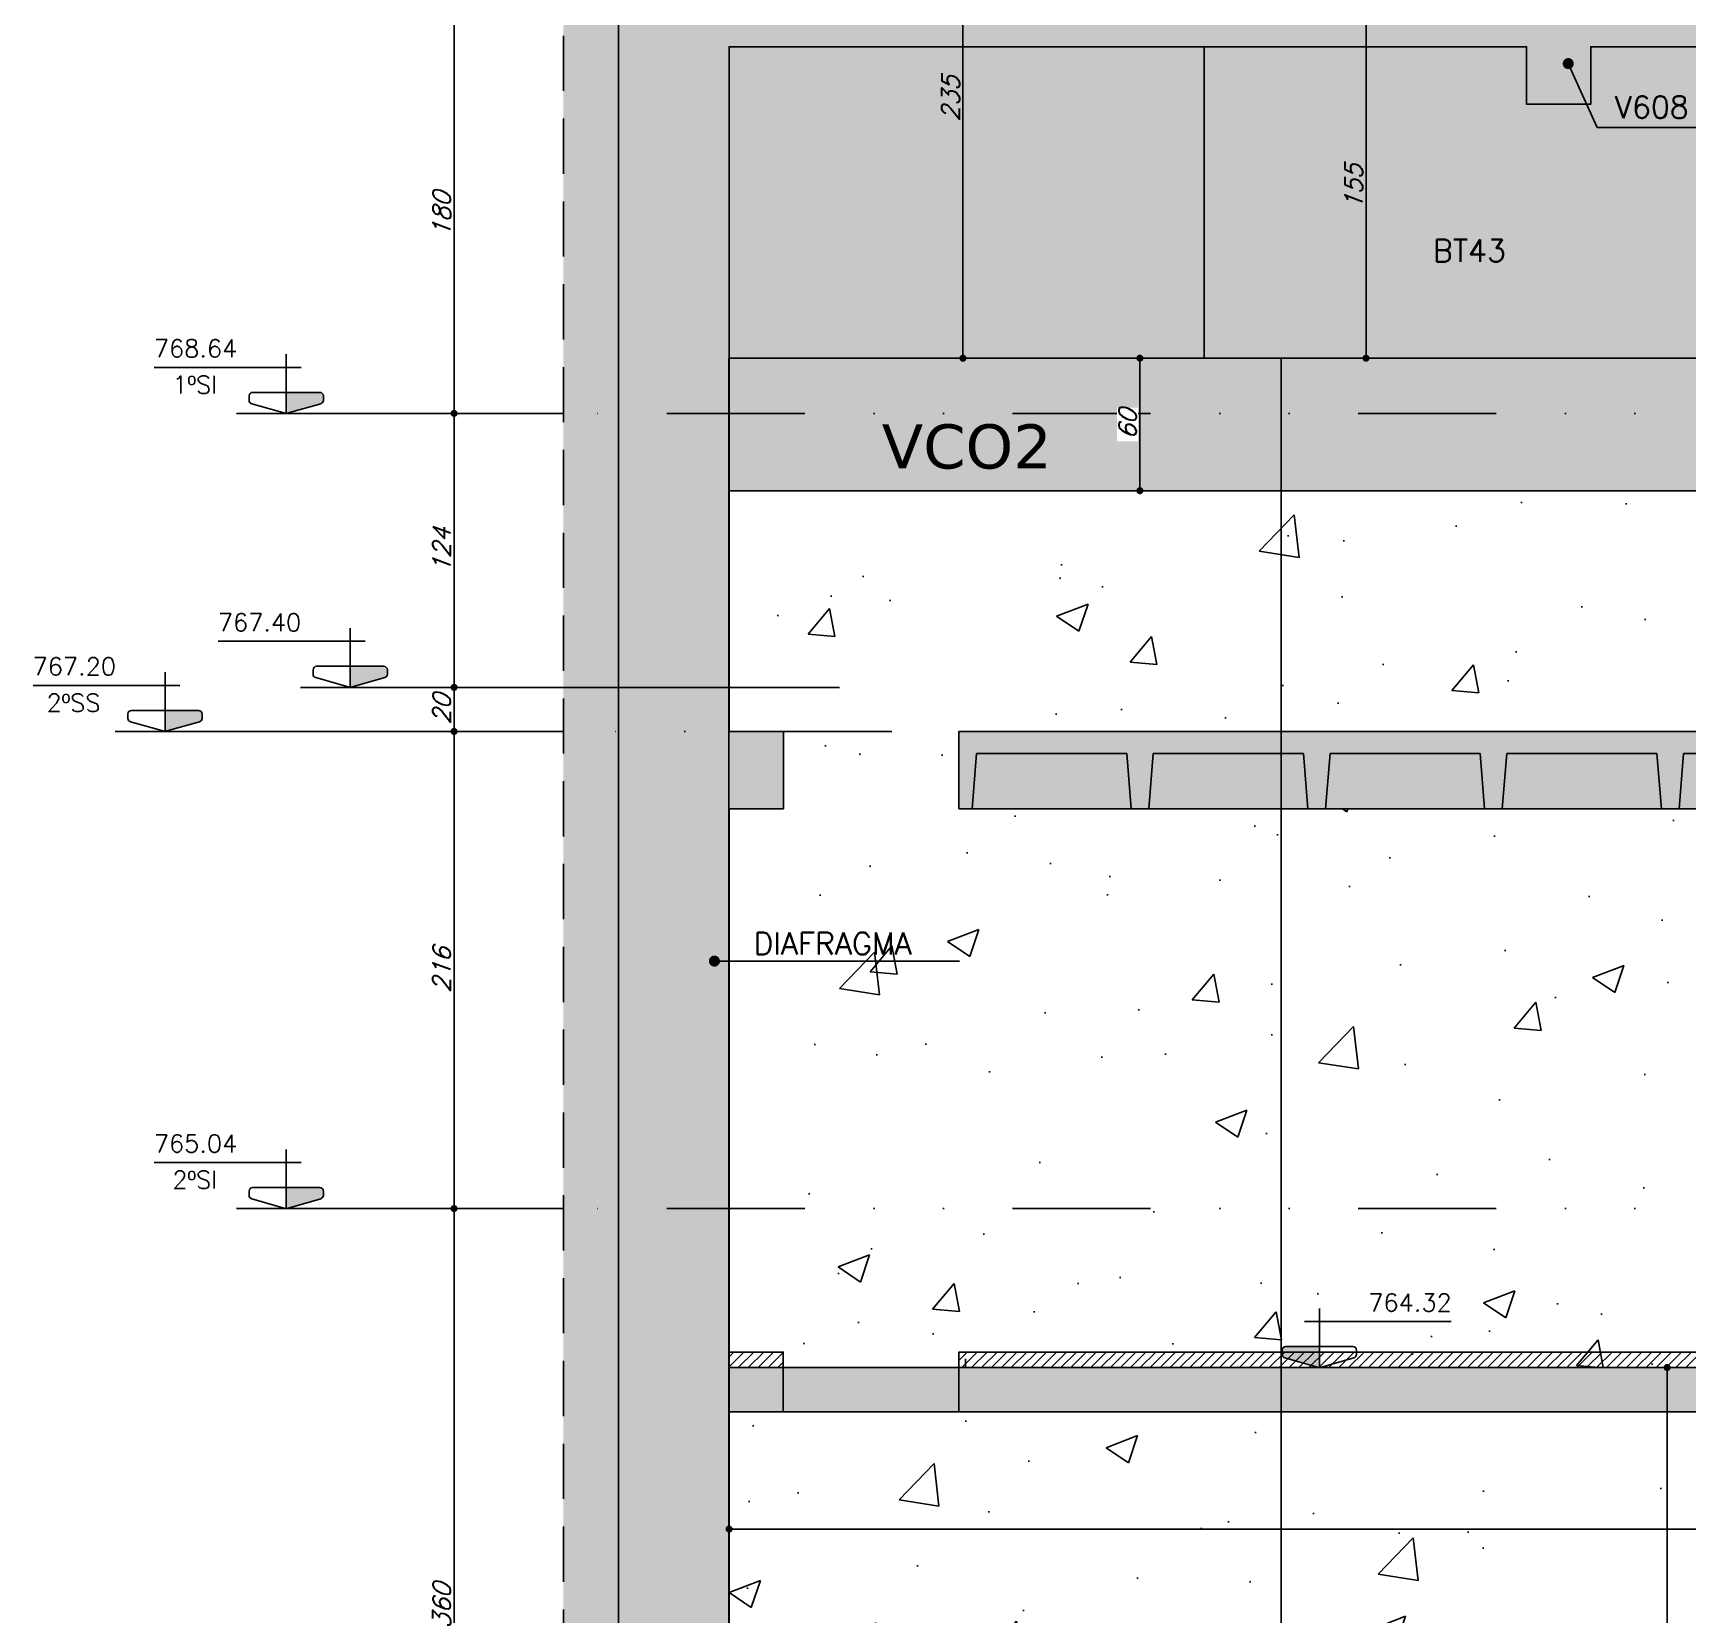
# Model space of a CAD drawing. Header units: millimetres. Extents: x 0 to 8720, y 0 to 4500.
# Drawn here: x 3947 to 4696, y 1135 to 1851 of the extents above; entities that cross this region are included whole.
import ezdxf
from ezdxf import colors
from ezdxf.entities.mleader import LeaderData, LeaderLine
from ezdxf.enums import TextEntityAlignment as Align
from ezdxf.math import Vec2, Vec3

# ---------------------------------------------------------------- set-up
doc = ezdxf.new("R2010")
doc.units = ezdxf.units.MM
doc.header["$LTSCALE"] = 50
doc.linetypes.add('DASHED', pattern=[0.75, 0.5, -0.25])
doc.linetypes.add('DIVIDE2', pattern=[0.625, 0.25, -0.125, 0, -0.125, 0, -0.125])
doc.layers.add('A-WALL-IDEN', color=4, linetype='Continuous', lineweight=9)
for name, color, linetype in [('F-AUX', 2, 'Continuous'), ('F-AUX-DET', 2, 'Continuous'), ('F-AUX-RED', 1, 'Continuous'), ('F-AUX-VARIACAO', 2, 'Continuous'), ('F-CORTE', 4, 'Continuous'), ('F-COTAS', 106, 'Continuous'), ('F-CPC', 1, 'DASHED'), ('F-EIXOS-DET', 1, 'Continuous'), ('F-FUNDAÇÃO-VISTA', 253, 'Continuous'), ('F-MURETA OBRA', 4, 'Continuous'), ('F-NÍVEL-VISTA', 2, 'Continuous'), ('F-PERFIL VISTA', 252, 'Continuous'), ('F-SOLIDO-CORTE', 71, 'Continuous'), ('F-TEXTO', 6, 'Continuous'), ('F-TEXTO-YELLOW', 2, 'Continuous'), ('F-VISTA', 2, 'Continuous'), ('F-VISTA SÓLIDO', 254, 'Continuous'), ('F-VISTA SÓLIDO 3', 252, 'Continuous')]:
    doc.layers.add(name, color=color, linetype=linetype)
doc.styles.add('CP-TEXT-INCL', font='simplex.shx', dxfattribs={"oblique": 20})
doc.styles.add('MCP', font='simplex.shx')
doc.styles.get("Standard").update_dxf_attribs({"font": 'txt.shx'})
doc.styles.add('Verdana_3', font='verdana.ttf', dxfattribs={"height": 20})
doc.dimstyles.new('CP-COTAS-50', dxfattribs={"dimscale": 0.64, "dimtxt": 12.5, "dimasz": 5, "dimexe": 5, "dimexo": 5, "dimgap": 2.5, "dimtad": 1, "dimdec": 1, "dimdsep": 46, "dimtxsty": 'CP-TEXT-INCL', "dimblk1": 'DOT', "dimblk2": 'DOT', "dimsah": 1, "dimcen": 9, "dimclrd": 256, "dimclre": 256, "dimclrt": 256, "dimadec": 0, "dimazin": 0, "dimtfac": 1, "dimtdec": 1, "dimtmove": 2, "dimatfit": 3, "dimldrblk": 'DOT', "dimfxl": 5, "dimtolj": 1, "dimarcsym": 0})

# ---------------------------------------------------------------- blocks, each defined once
blk = doc.blocks.new('A$Cba39174f')
at = {"layer": 'F-CORTE'}
for points in [[(11039.05, -4045.2), (11119.05, -4045.2)], [(11039.05, -4055.2), (11041.05, -4080.2), (11049.05, -4080.2)], [(11051.05, -4055.2), (11049.05, -4080.2), (11049.05, -4080.2)], [(11051.05, -4055.2), (11119.05, -4055.2)]]:
    blk.add_lwpolyline(points, dxfattribs=at)
blk = doc.blocks.new('_DOT')
at = {"color": 0, "linetype": 'ByBlock'}
blk.add_line((-0.5, 0), (-1, 0), dxfattribs=at)
at = {"color": 0, "linetype": 'ByBlock', "const_width": 0.5}
blk.add_lwpolyline([(-0.25, 0, 1), (0.25, 0, 1)], format="xyb", close=True, dxfattribs=at)
blk = doc.blocks.new('*D110')
at = {"layer": 'F-COTAS', "lineweight": -2, "transparency": 16777216}
for p, q in [((4688.08, 1246.99), (4683.19, 1246.99)), ((4686.39, 656.19), (4686.39, 1243.79)), ((4688.08, 652.99), (4683.19, 652.99))]:
    blk.add_line(p, q, dxfattribs=at)
at = {"layer": 'F-COTAS', "lineweight": -2, "transparency": 16777216, "xscale": 3.2, "yscale": 3.2, "zscale": 3.2}
for p, rotation in [((4686.39, 1246.99), 90), ((4686.39, 652.99), 270)]:
    blk.add_blockref('_DOT', p, dxfattribs=dict(at, rotation=rotation))
at = {"layer": 'F-COTAS', "transparency": 16777216, "insert": (4680.79, 949.99), "char_height": 8, "attachment_point": 5, "rotation": 90, "style": 'CP-TEXT-INCL'}
blk.add_mtext('\\A1;594', dxfattribs=at)
blk = doc.blocks.new('Nível - Vista')
at = {"layer": 'F-NÍVEL-VISTA'}
blk.add_hatch(color=71, dxfattribs=at).paths.add_polyline_path([(0, 0.238), (-0.38, 0.238, 0.414214), (-0.42, 0.198), (-0.42, 0.148, 0.331206), (-0.391, 0.11), (-0.011, 0.002, 0.072993), (0, 0)])
at = {"layer": 'F-NÍVEL-VISTA', "color": 2}
for p, q in [((0, 0.67), (0, 0)), ((-0.168, 0.521), (1.493, 0.521))]:
    blk.add_line(p, q, dxfattribs=at)
blk.add_lwpolyline([(-0.011, 0.002, 0.146769), (0.011, 0.002), (0.391, 0.11, 0.331206), (0.42, 0.148), (0.42, 0.198, 0.414214), (0.38, 0.238), (-0.38, 0.238, 0.414214), (-0.42, 0.198), (-0.42, 0.148, 0.331206), (-0.391, 0.11), (-0.011, 0.002, 0.146769), (0.011, 0.002)], format="xyb", dxfattribs=at)
at = {"layer": 'F-TEXTO', "color": 3, "style": 'MCP'}
for tag, p in [('NÍVEL', (1.026, 0.636)), ('NÍVEL_DETALHE', (1.02, 0.186))]:
    blk.add_attdef(tag, text='', height=0.2, dxfattribs=at).set_placement(p, align=Align.CENTER)
blk = doc.blocks.new('*D132')
at = {"layer": 'F-COTAS', "lineweight": -2, "transparency": 16777216}
for p, q in [((5262.28, 1209.79), (5262.28, 1170.65)), ((4261.78, 1202.2), (4261.78, 1170.65)), ((4264.98, 1173.85), (5259.08, 1173.85))]:
    blk.add_line(p, q, dxfattribs=at)
at = {"layer": 'F-COTAS', "lineweight": -2, "transparency": 16777216, "xscale": 3.2, "yscale": 3.2, "zscale": 3.2, "rotation": 180}
blk.add_blockref('_DOT', (4261.78, 1173.85), dxfattribs=at)
at = {"layer": 'F-COTAS', "lineweight": -2, "transparency": 16777216, "xscale": 3.2, "yscale": 3.2, "zscale": 3.2}
blk.add_blockref('_DOT', (5262.28, 1173.85), dxfattribs=at)
at = {"layer": 'F-COTAS', "transparency": 16777216, "insert": (4762.03, 1179.45), "char_height": 8, "attachment_point": 5, "style": 'CP-TEXT-INCL'}
blk.add_mtext('\\A1;1000.5', dxfattribs=at)
blk = doc.blocks.new('*D142')
at = {"layer": 'F-COTAS', "lineweight": -2, "transparency": 16777216}
blk.add_line((4550.08, 1707.19), (4550.08, 1855.79), dxfattribs=at)
at = {"layer": 'F-COTAS', "lineweight": -2, "transparency": 16777216, "xscale": 3.2, "yscale": 3.2, "zscale": 3.2}
for p, rotation in [((4550.08, 1858.99), 90), ((4550.08, 1703.99), 270)]:
    blk.add_blockref('_DOT', p, dxfattribs=dict(at, rotation=rotation))
at = {"layer": 'F-COTAS', "transparency": 16777216, "insert": (4544.48, 1781.49), "char_height": 8, "attachment_point": 5, "rotation": 90, "style": 'CP-TEXT-INCL'}
blk.add_mtext('\\A1;155', dxfattribs=at)
blk = doc.blocks.new('*D184')
at = {"layer": 'F-COTAS', "lineweight": -2, "transparency": 16777216}
for p, q in [((4094.77, 1318.99), (4140.49, 1318.99)), ((4137.29, 962.19), (4137.29, 1315.79)), ((4113.47, 958.99), (4140.49, 958.99))]:
    blk.add_line(p, q, dxfattribs=at)
at = {"layer": 'F-COTAS', "lineweight": -2, "transparency": 16777216, "xscale": 3.2, "yscale": 3.2, "zscale": 3.2}
for p, rotation in [((4137.29, 1318.99), 90), ((4137.29, 958.99), 270)]:
    blk.add_blockref('_DOT', p, dxfattribs=dict(at, rotation=rotation))
at = {"layer": 'F-COTAS', "transparency": 16777216, "insert": (4131.69, 1138.99), "char_height": 8, "attachment_point": 5, "rotation": 90, "style": 'CP-TEXT-INCL'}
blk.add_mtext('\\A1;360', dxfattribs=at)
blk = doc.blocks.new('*D179')
at = {"layer": 'F-COTAS', "lineweight": -2, "transparency": 16777216}
for p, q in [((4111.29, 1678.99), (4140.49, 1678.99)), ((4137.29, 1558.16), (4137.29, 1675.79)), ((4138.83, 1554.96), (4134.09, 1554.96))]:
    blk.add_line(p, q, dxfattribs=at)
at = {"layer": 'F-COTAS', "lineweight": -2, "transparency": 16777216, "xscale": 3.2, "yscale": 3.2, "zscale": 3.2}
for p, rotation in [((4137.29, 1678.99), 90), ((4137.29, 1554.96), 270)]:
    blk.add_blockref('_DOT', p, dxfattribs=dict(at, rotation=rotation))
at = {"layer": 'F-COTAS', "transparency": 16777216, "insert": (4131.69, 1616.98), "char_height": 8, "attachment_point": 5, "rotation": 90, "style": 'CP-TEXT-INCL'}
blk.add_mtext('\\A1;124', dxfattribs=at)
blk = doc.blocks.new('*D181')
at = {"layer": 'F-COTAS', "lineweight": -2, "transparency": 16777216}
for p, q in [((4096.75, 1534.99), (4140.49, 1534.99)), ((4137.29, 1322.19), (4137.29, 1531.79)), ((4094.77, 1318.99), (4140.49, 1318.99))]:
    blk.add_line(p, q, dxfattribs=at)
at = {"layer": 'F-COTAS', "lineweight": -2, "transparency": 16777216, "xscale": 3.2, "yscale": 3.2, "zscale": 3.2}
for p, rotation in [((4137.29, 1534.99), 90), ((4137.29, 1318.99), 270)]:
    blk.add_blockref('_DOT', p, dxfattribs=dict(at, rotation=rotation))
at = {"layer": 'F-COTAS', "transparency": 16777216, "insert": (4131.69, 1426.99), "char_height": 8, "attachment_point": 5, "rotation": 90, "style": 'CP-TEXT-INCL'}
blk.add_mtext('\\A1;216', dxfattribs=at)
blk = doc.blocks.new('*D182')
at = {"layer": 'F-COTAS', "lineweight": -2, "transparency": 16777216}
for p, q in [((4123.76, 1858.99), (4140.49, 1858.99)), ((4137.29, 1682.19), (4137.29, 1855.79)), ((4111.29, 1678.99), (4140.49, 1678.99))]:
    blk.add_line(p, q, dxfattribs=at)
at = {"layer": 'F-COTAS', "lineweight": -2, "transparency": 16777216, "xscale": 3.2, "yscale": 3.2, "zscale": 3.2}
for p, rotation in [((4137.29, 1858.99), 90), ((4137.29, 1678.99), 270)]:
    blk.add_blockref('_DOT', p, dxfattribs=dict(at, rotation=rotation))
at = {"layer": 'F-COTAS', "transparency": 16777216, "insert": (4131.69, 1768.99), "char_height": 8, "attachment_point": 5, "rotation": 90, "style": 'CP-TEXT-INCL'}
blk.add_mtext('\\A1;180', dxfattribs=at)
blk = doc.blocks.new('*D178')
at = {"layer": 'F-COTAS', "lineweight": -2, "transparency": 16777216}
for p, q in [((4114.67, 1554.96), (4140.49, 1554.96)), ((4137.29, 1538.19), (4137.29, 1551.76)), ((4137.29, 1534.99), (4134.09, 1534.99))]:
    blk.add_line(p, q, dxfattribs=at)
at = {"layer": 'F-COTAS', "lineweight": -2, "transparency": 16777216, "xscale": 3.2, "yscale": 3.2, "zscale": 3.2}
for p, rotation in [((4137.29, 1554.96), 90), ((4137.29, 1534.99), 270)]:
    blk.add_blockref('_DOT', p, dxfattribs=dict(at, rotation=rotation))
at = {"layer": 'F-COTAS', "transparency": 16777216, "insert": (4131.69, 1544.98), "char_height": 8, "attachment_point": 5, "rotation": 90, "style": 'CP-TEXT-INCL'}
blk.add_mtext('\\A1;20', dxfattribs=at)
blk = doc.blocks.new('*D190')
at = {"layer": 'F-COTAS', "lineweight": -2, "transparency": 16777216}
for p, q in [((4094.77, 1318.99), (4140.49, 1318.99)), ((4137.29, 962.19), (4137.29, 1315.79)), ((4113.47, 958.99), (4140.49, 958.99))]:
    blk.add_line(p, q, dxfattribs=at)
at = {"layer": 'F-COTAS', "lineweight": -2, "transparency": 16777216, "xscale": 3.2, "yscale": 3.2, "zscale": 3.2}
for p, rotation in [((4137.29, 1318.99), 90), ((4137.29, 958.99), 270)]:
    blk.add_blockref('_DOT', p, dxfattribs=dict(at, rotation=rotation))
at = {"layer": 'F-COTAS', "transparency": 16777216, "insert": (4131.69, 1138.99), "char_height": 8, "attachment_point": 5, "rotation": 90, "style": 'CP-TEXT-INCL'}
blk.add_mtext('\\A1;360', dxfattribs=at)
blk = doc.blocks.new('*D191')
at = {"layer": 'F-COTAS', "lineweight": -2, "transparency": 16777216}
for p, q in [((4111.29, 1678.99), (4140.49, 1678.99)), ((4137.29, 1558.16), (4137.29, 1675.79)), ((4138.83, 1554.96), (4134.09, 1554.96))]:
    blk.add_line(p, q, dxfattribs=at)
at = {"layer": 'F-COTAS', "lineweight": -2, "transparency": 16777216, "xscale": 3.2, "yscale": 3.2, "zscale": 3.2}
for p, rotation in [((4137.29, 1678.99), 90), ((4137.29, 1554.96), 270)]:
    blk.add_blockref('_DOT', p, dxfattribs=dict(at, rotation=rotation))
at = {"layer": 'F-COTAS', "transparency": 16777216, "insert": (4131.69, 1616.98), "char_height": 8, "attachment_point": 5, "rotation": 90, "style": 'CP-TEXT-INCL'}
blk.add_mtext('\\A1;124', dxfattribs=at)
blk = doc.blocks.new('*D193')
at = {"layer": 'F-COTAS', "lineweight": -2, "transparency": 16777216}
for p, q in [((4096.75, 1534.99), (4140.49, 1534.99)), ((4137.29, 1322.19), (4137.29, 1531.79)), ((4094.77, 1318.99), (4140.49, 1318.99))]:
    blk.add_line(p, q, dxfattribs=at)
at = {"layer": 'F-COTAS', "lineweight": -2, "transparency": 16777216, "xscale": 3.2, "yscale": 3.2, "zscale": 3.2}
for p, rotation in [((4137.29, 1534.99), 90), ((4137.29, 1318.99), 270)]:
    blk.add_blockref('_DOT', p, dxfattribs=dict(at, rotation=rotation))
at = {"layer": 'F-COTAS', "transparency": 16777216, "insert": (4131.69, 1426.99), "char_height": 8, "attachment_point": 5, "rotation": 90, "style": 'CP-TEXT-INCL'}
blk.add_mtext('\\A1;216', dxfattribs=at)
blk = doc.blocks.new('*D194')
at = {"layer": 'F-COTAS', "lineweight": -2, "transparency": 16777216}
for p, q in [((4123.76, 1858.99), (4140.49, 1858.99)), ((4137.29, 1682.19), (4137.29, 1855.79)), ((4111.29, 1678.99), (4140.49, 1678.99))]:
    blk.add_line(p, q, dxfattribs=at)
at = {"layer": 'F-COTAS', "lineweight": -2, "transparency": 16777216, "xscale": 3.2, "yscale": 3.2, "zscale": 3.2}
for p, rotation in [((4137.29, 1858.99), 90), ((4137.29, 1678.99), 270)]:
    blk.add_blockref('_DOT', p, dxfattribs=dict(at, rotation=rotation))
at = {"layer": 'F-COTAS', "transparency": 16777216, "insert": (4131.69, 1768.99), "char_height": 8, "attachment_point": 5, "rotation": 90, "style": 'CP-TEXT-INCL'}
blk.add_mtext('\\A1;180', dxfattribs=at)
blk = doc.blocks.new('*D195')
at = {"layer": 'F-COTAS', "lineweight": -2, "transparency": 16777216}
for p, q in [((4114.67, 1554.96), (4140.49, 1554.96)), ((4137.29, 1538.19), (4137.29, 1551.76)), ((4137.29, 1534.99), (4134.09, 1534.99))]:
    blk.add_line(p, q, dxfattribs=at)
at = {"layer": 'F-COTAS', "lineweight": -2, "transparency": 16777216, "xscale": 3.2, "yscale": 3.2, "zscale": 3.2}
for p, rotation in [((4137.29, 1554.96), 90), ((4137.29, 1534.99), 270)]:
    blk.add_blockref('_DOT', p, dxfattribs=dict(at, rotation=rotation))
at = {"layer": 'F-COTAS', "transparency": 16777216, "insert": (4131.69, 1544.98), "char_height": 8, "attachment_point": 5, "rotation": 90, "style": 'CP-TEXT-INCL'}
blk.add_mtext('\\A1;20', dxfattribs=at)
blk = doc.blocks.new('*D269')
at = {"layer": 'F-MURETA OBRA', "lineweight": -2, "transparency": 16777216}
blk.add_line((4447.72, 1647.19), (4447.72, 1700.79), dxfattribs=at)
at = {"layer": 'F-MURETA OBRA', "lineweight": -2, "transparency": 16777216, "xscale": 3.2, "yscale": 3.2, "zscale": 3.2}
for p, rotation in [((4447.72, 1703.99), 90), ((4447.72, 1643.99), 270)]:
    blk.add_blockref('_DOT', p, dxfattribs=dict(at, rotation=rotation))
at = {"layer": 'F-MURETA OBRA', "transparency": 16777216, "insert": (4442.12, 1673.99), "char_height": 8, "attachment_point": 5, "rotation": 90, "style": 'CP-TEXT-INCL', "bg_fill": 3, "box_fill_scale": 1.1, "bg_fill_color": 256, "bg_fill_true_color": 13158600, "bg_fill_transparency": 0}
blk.add_mtext('\\A1;60', dxfattribs=at)
blk = doc.blocks.new('*D273')
at = {"layer": 'F-COTAS', "lineweight": -2, "transparency": 16777216}
for p, q in [((4367.44, 1938.99), (4364.42, 1938.99)), ((4367.62, 1707.19), (4367.62, 1935.79)), ((4367.44, 1703.99), (4364.42, 1703.99))]:
    blk.add_line(p, q, dxfattribs=at)
at = {"layer": 'F-COTAS', "lineweight": -2, "transparency": 16777216, "xscale": 3.2, "yscale": 3.2, "zscale": 3.2}
for p, rotation in [((4367.62, 1938.99), 90), ((4367.62, 1703.99), 270)]:
    blk.add_blockref('_DOT', p, dxfattribs=dict(at, rotation=rotation))
at = {"layer": 'F-COTAS', "transparency": 16777216, "insert": (4362.02, 1821.49), "char_height": 8, "attachment_point": 5, "rotation": 90, "style": 'CP-TEXT-INCL'}
blk.add_mtext('\\A1;235', dxfattribs=at)

msp = doc.modelspace()

# ---------------------------------------------------------------- hatches: boundary and pattern name
at = {"layer": 'F-AUX-DET'}
h = msp.add_hatch(dxfattribs=at)
h.set_pattern_fill('EARTH', color=252, scale=5, angle=45)
h.set_pattern_definition([(45, (-5994.112, -2175.006), (0, 44.90128), [31.75, -31.75]), (45, (-6002.53, -2166.587), (0, 44.90128), [31.75, -31.75]), (45, (-6010.95, -2158.168), (0, 44.90128), [31.75, -31.75]), (135, (-6010.95, -2152.555), (-44.90128, 0), [31.75, -31.75]), (135, (-6002.53, -2144.136), (-44.90128, 0), [31.75, -31.75]), (135, (-5994.112, -2135.717), (-44.90128, 0), [31.75, -31.75])])
h.paths.add_polyline_path([(4186.78, 179.99), (4211.78, 179.99), (4211.78, 2164.99), (4186.78, 2164.99)])
h.paths.add_polyline_path([(6845.78, 179.99), (6955.78, 179.99), (6955.78, 1562.99), (6845.78, 1562.99)])
at = {"layer": 'F-AUX-VARIACAO'}
h = msp.add_hatch(dxfattribs=at)
h.set_pattern_fill('ANSI31', color=253)
h.set_pattern_definition([(45, (-3269, -2175.0056), (-2.245064, 2.245064), [])])
h.paths.add_polyline_path([(4286.28, 1253.99), (4261.78, 1253.99), (4261.78, 1246.99), (4286.28, 1246.99)])
h = msp.add_hatch(dxfattribs=at)
h.set_pattern_fill('ANSI31', color=253)
h.set_pattern_definition([(45, (-4e-12, 67.9026), (-2.245064, 2.245064), [])])
h.paths.add_polyline_path([(5013.28, 1253.99), (4365.78, 1253.99), (4365.78, 1246.99), (5013.28, 1246.99)])
at = {"layer": 'F-MURETA OBRA'}
h = msp.add_hatch(dxfattribs=at)
h.set_pattern_fill('ANGLE', color=1, style=0)
h.set_pattern_definition([(0, (1078.1256, -2366.0056), (0, 6.985), [5.08, -1.905]), (90, (1078.1256, -2366.0056), (-6.985, 4e-16), [5.08, -1.905])])
h.paths.add_polyline_path([(4261.71, 1643.99), (5936.71, 1643.99), (5936.71, 1703.99), (4261.71, 1703.99)])
at = {"layer": 'F-PERFIL VISTA', "ltscale": 2}
h = msp.add_hatch(dxfattribs=at)
h.set_pattern_fill('AR-CONC', color=256, scale=0.8)
h.paths.add_polyline_path([(4511.71, 617.99), (4411.78, 617.99), (4383.07, 617.99), (4371.78, 617.99), (4291.78, 617.99), (4282.21, 617.99), (4261.78, 617.99), (4261.78, 555.3), (4261.78, 179.99), (4511.71, 179.99)])
h.paths.add_polyline_path([(4761.71, 617.99), (4511.71, 617.99), (4511.71, 179.99), (4761.71, 179.99)])
h.paths.add_polyline_path([(5186.71, 617.99), (4761.71, 617.99), (4761.71, 179.99), (5186.71, 179.99)])
h.paths.add_polyline_path([(5436.71, 617.99), (5186.71, 617.99), (5186.71, 179.99), (5436.71, 179.99)])
h.paths.add_polyline_path([(5686.71, 617.99), (5436.71, 617.99), (5436.71, 179.99), (5686.71, 179.99)])
h.paths.add_polyline_path([(5936.71, 617.99), (5686.71, 617.99), (5686.71, 179.99), (5936.71, 179.99)])
h.paths.add_polyline_path([(6186.71, 617.99), (5936.71, 617.99), (5936.71, 179.99), (6186.71, 179.99)])
h.paths.add_polyline_path([(6239.09, 617.99), (6186.71, 617.99), (6186.71, 306.99), (6239.09, 306.99)])
h.paths.add_polyline_path([(4511.71, 1226.99), (4365.78, 1226.99), (4286.28, 1226.99), (4261.78, 1226.99), (4261.78, 691.44), (4261.78, 652.99), (4282.21, 652.99), (4291.78, 652.99), (4371.78, 652.99), (4451.28, 652.99), (4511.71, 652.99)])
h.paths.add_polyline_path([(4761.71, 1226.99), (4511.71, 1226.99), (4511.71, 652.99), (4531.28, 652.99), (4611.28, 652.99), (4691.28, 652.99), (4761.71, 652.99)])
h.paths.add_polyline_path([(5186.71, 923.99), (4922.78, 923.99), (4922.78, 907.77), (4922.78, 898.99), (4920, 898.99), (4903.78, 898.99), (4903.78, 950.21), (4903.78, 958.99), (4931.28, 958.99), (5011.28, 958.99), (5091.28, 958.99), (5171.28, 958.99), (5186.71, 958.99), (5186.71, 1226.99), (5013.28, 1226.99), (4945.28, 1226.99), (4761.71, 1226.99), (4761.71, 652.99), (4771.28, 652.99), (4851.28, 652.99), (4931.28, 652.99), (5011.28, 652.99), (5091.28, 652.99), (5171.28, 652.99), (5186.71, 652.99)])
h.paths.add_polyline_path([(5436.71, 923.99), (5186.71, 923.99), (5186.71, 652.99), (5251.28, 652.99), (5331.28, 652.99), (5411.28, 652.99), (5436.71, 652.99)])
h.paths.add_polyline_path([(5686.71, 923.99), (5436.71, 923.99), (5436.71, 652.99), (5491.28, 652.99), (5571.28, 652.99), (5651.28, 652.99), (5686.71, 652.99)])
h.paths.add_polyline_path([(5936.71, 923.99), (5686.71, 923.99), (5686.71, 652.99), (5731.28, 652.99), (5811.28, 652.99), (5891.28, 652.99), (5936.71, 652.99)])
h.paths.add_polyline_path([(6186.71, 923.99), (5936.71, 923.99), (5936.71, 652.99), (5971.28, 652.99), (6051.28, 652.99), (6131.28, 652.99), (6186.71, 652.99)])
h.paths.add_polyline_path([(6239.09, 923.99), (6186.71, 923.99), (6186.71, 652.99), (6211.28, 652.99), (6239.09, 652.99)])
h.paths.add_polyline_path([(6239.09, 1437.21), (6206.78, 1437.21), (6206.78, 1379.99), (6186.71, 1379.99), (6186.71, 958.99), (6211.28, 958.99), (6239.09, 958.99)])
h.paths.add_polyline_path([(6186.71, 1379.99), (5967.78, 1379.99), (5936.71, 1379.99), (5936.71, 958.99), (5971.28, 958.99), (6051.28, 958.99), (6131.28, 958.99), (6186.71, 958.99)])
h.paths.add_polyline_path([(5936.71, 1379.99), (5936.71, 1383.14), (5860.28, 1367.84), (5860.28, 1333.77), (5860.28, 1324.99), (5844.06, 1324.99), (5841.28, 1324.99), (5841.28, 1364.03), (5686.71, 1333.08), (5686.71, 958.99), (5731.28, 958.99), (5811.28, 958.99), (5891.28, 958.99), (5936.71, 958.99)])
h.paths.add_polyline_path([(5686.71, 1333.08), (5436.71, 1283.03), (5436.71, 958.99), (5491.28, 958.99), (5571.28, 958.99), (5651.28, 958.99), (5686.71, 958.99)])
h.paths.add_polyline_path([(5436.71, 1283.03), (5330.28, 1261.72), (5330.28, 1212.99), (5262.28, 1212.99), (5262.28, 1226.99), (5186.71, 1226.99), (5186.71, 958.99), (5251.28, 958.99), (5331.28, 958.99), (5411.28, 958.99), (5436.71, 958.99)])
h.paths.add_polyline_path([(4511.71, 1499.99), (4371.78, 1499.99), (4365.78, 1499.99), (4365.78, 1534.99), (4441.78, 1534.99), (4511.71, 1534.99), (4511.71, 1643.99), (4476.78, 1643.99), (4261.78, 1643.99), (4261.78, 1576.37), (4261.78, 1534.99), (4276.14, 1534.99), (4286.38, 1534.99), (4286.38, 1531.09), (4286.38, 1524.99), (4286.38, 1515.23), (4286.38, 1499.99), (4276.14, 1499.99), (4273.27, 1499.99), (4272.5, 1499.99), (4270.34, 1499.99), (4269.9, 1499.99), (4268.59, 1499.99), (4268.32, 1499.99), (4267.44, 1499.99), (4267.25, 1499.99), (4266.62, 1499.99), (4266.48, 1499.99), (4261.78, 1499.99), (4261.78, 1318.99), (4261.78, 1267.44), (4261.78, 1246.99), (4286.28, 1246.99), (4365.78, 1246.99), (4511.71, 1246.99)])
h.paths.add_polyline_path([(4761.71, 1499.99), (4511.71, 1499.99), (4511.71, 1246.99), (4761.71, 1246.99)])
h.paths.add_polyline_path([(5186.71, 1643.99), (5162.28, 1643.99), (4923.28, 1643.99), (4761.71, 1643.99), (4761.71, 1534.99), (4841.78, 1534.99), (4921.78, 1534.99), (5001.78, 1534.99), (5094.78, 1534.99), (5094.78, 1629.99), (5113.78, 1629.99), (5113.78, 1514.99), (5094.78, 1514.99), (5094.78, 1524.99), (5001.78, 1524.99), (4933.78, 1524.99), (4931.78, 1499.99), (4761.71, 1499.99), (4761.71, 1246.99), (4964.28, 1246.99), (4994.28, 1246.99), (5186.71, 1246.99)])
h.paths.add_polyline_path([(5436.71, 1643.99), (5397.78, 1643.99), (5186.71, 1643.99), (5186.71, 1246.99), (5262.28, 1246.99), (5262.28, 1267.99), (5281.28, 1267.99), (5281.28, 1226.99), (5311.28, 1226.99), (5311.28, 1278.31), (5436.71, 1303.43)])
h.paths.add_polyline_path([(5686.71, 1643.99), (5636.78, 1643.99), (5436.71, 1643.99), (5436.71, 1303.43), (5686.71, 1353.48)])
h.paths.add_polyline_path([(5936.71, 1643.99), (5686.71, 1643.99), (5686.71, 1353.48), (5936.71, 1403.53)])
h.paths.add_polyline_path([(4761.71, 1643.99), (4715.78, 1643.99), (4511.71, 1643.99), (4511.71, 1534.99), (4521.78, 1534.99), (4601.78, 1534.99), (4681.78, 1534.99), (4761.71, 1534.99)])
at = {"layer": 'F-PERFIL VISTA'}
h = msp.add_hatch(dxfattribs=at)
h.set_pattern_fill('AR-CONC', color=256)
h.paths.add_polyline_path([(4365.78, 1467.09), (4286.38, 1467.09), (4286.38, 1463.18), (4286.38, 1457.09), (4286.38, 1447.33), (4286.38, 1432.09), (4365.78, 1432.09)])
at = {"layer": 'F-SOLIDO-CORTE'}
h = msp.add_hatch(color=256, dxfattribs=at)
h.dxf.hatch_style = 1
h.paths.add_polyline_path([(4211.78, 2142.99), (4261.78, 2142.99), (4261.78, 2142.99), (4509.52, 2142.99), (4552.78, 2142.99), (4552.78, 2104.99), (4555.56, 2104.99), (4571.78, 2104.99), (4571.78, 2113.77), (4571.78, 2150.99), (4638.51, 2150.99), (4744.37, 2150.99), (5027.78, 2150.99), (5027.78, 2104.99), (5030.56, 2104.99), (5046.78, 2104.99), (5046.78, 2113.77), (5046.78, 2150.99), (5363.5, 2150.99), (5417.78, 2150.99), (5417.78, 2104.99), (5420.56, 2104.99), (5436.78, 2104.99), (5436.78, 2113.77), (5436.78, 2150.99), (5487.05, 2150.99), (5640.71, 2150.99), (5895.3, 2150.99), (5907.64, 2150.99), (5916.28, 2150.99), (5916.28, 2094.99), (5935.28, 2094.99), (5935.28, 2105.8), (5935.28, 2140.99), (6000.18, 2140.99), (6041.63, 2140.99), (6211.51, 2140.99), (6355.78, 2140.99), (6355.78, 2094.99), (6368.13, 2094.99), (6435.78, 2094.99), (6435.78, 2104.25), (6435.78, 2140.99), (6818.03, 2140.99), (6854.99, 2140.99), (6867.34, 2140.99), (6887.78, 2140.99), (6887.78, 2094.99), (6906.78, 2094.99), (6906.78, 2104.25), (6906.78, 2154.99), (6903.85, 2154.99), (6887.78, 2154.99), (6867.34, 2154.99), (6854.99, 2154.99), (6826.78, 2154.99), (6807.78, 2154.99), (6435.78, 2154.99), (6368.13, 2154.99), (6355.78, 2154.99), (6211.51, 2154.99), (6186.78, 2154.99), (6167.78, 2154.99), (6041.63, 2154.99), (6000.18, 2154.99), (5935.28, 2154.99), (5935.28, 2164.99), (5932.35, 2164.99), (5916.28, 2164.99), (5907.64, 2164.99), (5895.3, 2164.99), (5640.71, 2164.99), (5487.05, 2164.99), (5436.78, 2164.99), (5420.56, 2164.99), (5417.78, 2164.99), (5363.5, 2164.99), (5046.78, 2164.99), (5030.56, 2164.99), (5027.78, 2164.99), (4744.37, 2164.99), (4638.51, 2164.99), (4571.78, 2164.99), (4552.78, 2164.99), (4552.78, 2154.99), (4510.2, 2154.99), (4261.78, 2154.99), (4261.78, 2164.99), (4211.78, 2164.99)])
h.paths.add_polyline_path([(4261.78, 2082.99), (4211.78, 2082.99), (4211.78, 1817.61), (4211.78, 1534.99), (4211.78, 1496.54), (4211.78, 1228.99), (4211.78, 920.54), (4211.78, 652.99), (4211.78, 444.68), (4211.78, 179.99), (4261.78, 179.99), (4261.78, 555.3), (4261.78, 617.99), (4282.21, 617.99), (4291.78, 617.99), (4291.78, 643.11), (4291.78, 652.99), (4282.21, 652.99), (4261.78, 652.99), (4261.78, 691.44), (4261.78, 1228.99), (4261.78, 1267.44), (4261.78, 1318.99), (4261.78, 1499.99), (4266.48, 1499.99), (4269.9, 1499.99), (4272.5, 1499.99), (4276.14, 1499.99), (4286.38, 1499.99), (4286.38, 1515.23), (4286.38, 1524.99), (4286.38, 1534.99), (4276.14, 1534.99), (4261.78, 1534.99), (4261.78, 1576.37), (4261.78, 1844.99), (4461.85, 1844.99), (4505.86, 1844.99), (4515.22, 1844.99), (4622.78, 1844.99), (4622.78, 1818.99), (4627.03, 1818.99), (4651.78, 1818.99), (4651.78, 1824.84), (4651.78, 1844.99), (4701.9, 1844.99), (4739.46, 1844.99), (5022.88, 1844.99), (5027.78, 1844.99), (5027.78, 1798.99), (5030.56, 1798.99), (5046.78, 1798.99), (5046.78, 1807.77), (5046.78, 1844.99), (5101.07, 1844.99), (5417.78, 1844.99), (5417.78, 1798.99), (5420.56, 1798.99), (5436.78, 1798.99), (5436.78, 1807.77), (5436.78, 1844.99), (5590.44, 1844.99), (5778.86, 1844.99), (5831.87, 1844.99), (5841.28, 1844.99), (5841.28, 1798.99), (5844.22, 1798.99), (5860.28, 1798.99), (5860.28, 1808.25), (5860.28, 1846.99), (5969.13, 1846.99), (6139.01, 1846.99), (6305.11, 1846.99), (6381.58, 1846.99), (6386.28, 1846.99), (6386.28, 1798.99), (6389.22, 1798.99), (6405.28, 1798.99), (6405.28, 1808.25), (6405.28, 1846.99), (6576.96, 1846.99), (6581.66, 1846.99), (6608.28, 1846.99), (6608.28, 1798.99), (6627.28, 1798.99), (6627.28, 1808.25), (6627.28, 1831.99), (6727.83, 1831.99), (6735.24, 1831.99), (6747.59, 1831.99), (6752.37, 1831.99), (6786.28, 1831.99), (6789.22, 1831.99), (6805.28, 1831.99), (6805.28, 1841.25), (6805.28, 1891.99), (6786.28, 1891.99), (6786.28, 1882.73), (6786.28, 1843.99), (6752.37, 1843.99), (6747.59, 1843.99), (6735.24, 1843.99), (6727.83, 1843.99), (6627.28, 1843.99), (6627.28, 1858.99), (6624.35, 1858.99), (6608.28, 1858.99), (6581.66, 1858.99), (6576.96, 1858.99), (6405.28, 1858.99), (6389.22, 1858.99), (6386.28, 1858.99), (6381.58, 1858.99), (6305.11, 1858.99), (6139.01, 1858.99), (5969.13, 1858.99), (5860.28, 1858.99), (5844.22, 1858.99), (5841.28, 1858.99), (5831.87, 1858.99), (5778.86, 1858.99), (5590.44, 1858.99), (5436.78, 1858.99), (5420.56, 1858.99), (5417.78, 1858.99), (5101.07, 1858.99), (5046.78, 1858.99), (5030.56, 1858.99), (5027.78, 1858.99), (5022.88, 1858.99), (4739.46, 1858.99), (4701.9, 1858.99), (4651.78, 1858.99), (4627.03, 1858.99), (4622.78, 1858.99), (4515.22, 1858.99), (4505.86, 1858.99), (4462.4, 1858.99), (4261.78, 1858.99)])
h = msp.add_hatch(color=256, dxfattribs=at)
h.dxf.hatch_style = 1
h.paths.add_polyline_path([(5113.78, 1634.99), (5094.78, 1634.99), (5094.78, 1534.99), (5001.78, 1534.99), (4921.78, 1534.99), (4841.78, 1534.99), (4761.78, 1534.99), (4681.78, 1534.99), (4601.78, 1534.99), (4521.78, 1534.99), (4441.78, 1534.99), (4365.78, 1534.99), (4365.78, 1499.99), (4371.78, 1499.99), (4373.78, 1524.99), (4441.78, 1524.99), (4443.78, 1499.99), (4451.78, 1499.99), (4453.78, 1524.99), (4521.78, 1524.99), (4523.78, 1499.99), (4531.78, 1499.99), (4533.78, 1524.99), (4601.78, 1524.99), (4603.78, 1499.99), (4611.78, 1499.99), (4613.78, 1524.99), (4681.78, 1524.99), (4683.78, 1499.99), (4691.78, 1499.99), (4693.78, 1524.99), (4761.78, 1524.99), (4763.78, 1499.99), (4771.78, 1499.99), (4773.78, 1524.99), (4841.78, 1524.99), (4843.78, 1499.99), (4851.78, 1499.99), (4853.78, 1524.99), (4921.78, 1524.99), (4923.78, 1499.99), (4931.78, 1499.99), (4933.78, 1524.99), (5001.78, 1524.99), (5094.78, 1524.99), (5094.78, 1514.99), (5113.78, 1514.99)])
h = msp.add_hatch(color=256, dxfattribs=at)
h.dxf.hatch_style = 1
h.paths.add_polyline_path([(4286.28, 1246.99), (4261.78, 1246.99), (4261.78, 1228.99), (4261.78, 1226.99), (4286.28, 1226.99)], flags=17)
h = msp.add_hatch(color=256, dxfattribs=at)
h.dxf.hatch_style = 1
h.paths.add_polyline_path([(4964.28, 1246.99), (4365.78, 1246.99), (4365.78, 1226.99), (4945.28, 1226.99), (5013.28, 1226.99), (5013.28, 1246.99), (4994.28, 1246.99)])
at = {"layer": 'F-VISTA SÓLIDO'}
h = msp.add_hatch(color=256, dxfattribs=at)
h.dxf.hatch_style = 1
h.paths.add_polyline_path([(4476.78, 1703.99), (4476.78, 1844.99), (4261.78, 1844.99), (4261.78, 1703.99)])
h = msp.add_hatch(color=256, dxfattribs=at)
h.dxf.hatch_style = 1
h.paths.add_polyline_path([(4622.78, 1818.99), (4622.78, 1844.99), (4515.22, 1844.99), (4505.86, 1844.99), (4476.78, 1844.99), (4476.78, 1703.99), (4715.78, 1703.99), (4715.78, 1844.99), (4701.9, 1844.99), (4651.78, 1844.99), (4651.78, 1824.84), (4651.78, 1818.99), (4627.03, 1818.99)])
h = msp.add_hatch(color=256, dxfattribs=at)
h.dxf.hatch_style = 1
h.paths.add_polyline_path([(4365.78, 1246.99), (4286.28, 1246.99), (4286.28, 1226.99), (4365.78, 1226.99)])
at = {"layer": 'F-VISTA SÓLIDO 3'}
h = msp.add_hatch(color=256, dxfattribs=at)
h.dxf.hatch_style = 1
h.paths.add_polyline_path([(4441.78, 1524.99), (4373.78, 1524.99), (4371.78, 1499.99), (4443.78, 1499.99)])
h = msp.add_hatch(color=256, dxfattribs=at)
h.dxf.hatch_style = 1
h.paths.add_polyline_path([(4521.78, 1524.99), (4453.78, 1524.99), (4451.78, 1499.99), (4523.78, 1499.99)])
h = msp.add_hatch(color=256, dxfattribs=at)
h.dxf.hatch_style = 1
h.paths.add_polyline_path([(4601.78, 1524.99), (4533.78, 1524.99), (4531.78, 1499.99), (4603.78, 1499.99)])
h = msp.add_hatch(color=256, dxfattribs=at)
h.dxf.hatch_style = 1
h.paths.add_polyline_path([(4681.78, 1524.99), (4613.78, 1524.99), (4611.78, 1499.99), (4683.78, 1499.99)])
h = msp.add_hatch(color=256, dxfattribs=at)
h.dxf.hatch_style = 1
h.paths.add_polyline_path([(4761.78, 1524.99), (4693.78, 1524.99), (4691.78, 1499.99), (4763.78, 1499.99)])

# ---------------------------------------------------------------- linework, layer by layer
at = {"layer": 'F-AUX', "color": 1, "linetype": 'DASHED'}
msp.add_lwpolyline([(6955.78, 179.99), (6955.78, 2224.99), (4186.78, 2224.99), (4186.78, 179.99)], dxfattribs=at)
at = {"layer": 'F-AUX-VARIACAO', "color": 253}
for points in [[(6791.78, 1569.99), (6591.78, 1549.99), (5213.28, 1273.99), (5013.28, 1253.99), (4365.78, 1253.99), (4365.78, 1246.99)], [(4286.28, 1246.99), (4286.28, 1253.99), (4261.78, 1253.99)], [(4368.78, 1250.99), (4368.78, 1246.99)]]:
    msp.add_lwpolyline(points, dxfattribs=at)
at = {"layer": 'F-CORTE'}
for p, q in [((4365.78, 1534.99), (4365.78, 1499.99)), ((4261.78, 1246.99), (4286.28, 1246.99)), ((4286.28, 1246.99), (4286.28, 1226.99)), ((4365.78, 1246.99), (4964.28, 1246.99)), ((4365.78, 1246.99), (4365.78, 1226.99)), ((4261.78, 1226.99), (4286.28, 1226.99)), ((4365.78, 1226.99), (4945.28, 1226.99))]:
    msp.add_line(p, q, dxfattribs=at)
for points in [[(4211.78, 1228.99), (4211.78, 1228.99), (4211.78, 1496.54), (4211.78, 1534.99), (4211.78, 1817.61), (4211.78, 1858.99), (4211.78, 2082.99)], [(4701.9, 1844.99), (4651.78, 1844.99), (4651.78, 1824.84), (4651.78, 1818.99), (4627.03, 1818.99), (4622.78, 1818.99), (4622.78, 1844.99), (4515.22, 1844.99), (4505.86, 1844.99), (4462.4, 1844.99), (4461.85, 1844.99), (4261.78, 1844.99), (4261.78, 1576.37), (4261.78, 1534.99), (4276.14, 1534.99), (4286.38, 1534.99), (4286.38, 1531.09), (4286.38, 1524.99), (4286.38, 1515.23), (4286.38, 1499.99), (4276.14, 1499.99), (4273.27, 1499.99), (4272.5, 1499.99), (4270.34, 1499.99), (4269.9, 1499.99), (4268.59, 1499.99), (4268.32, 1499.99), (4267.44, 1499.99), (4267.25, 1499.99), (4266.62, 1499.99), (4266.48, 1499.99), (4261.78, 1499.99), (4261.78, 1318.99)], [(4365.78, 1534.99), (4441.78, 1534.99)], [(4373.78, 1524.99), (4371.78, 1499.99), (4371.78, 1499.99)], [(4373.78, 1524.99), (4441.78, 1524.99)], [(4365.78, 1499.99), (4371.78, 1499.99)], [(4261.78, 1318.99), (4261.78, 1267.44), (4261.78, 1228.99)], [(4211.78, 179.99), (4211.78, 444.68), (4211.78, 652.99), (4211.78, 920.54), (4211.78, 1228.99)], [(4261.78, 1228.99), (4261.78, 691.44), (4261.78, 652.99), (4282.21, 652.99), (4291.78, 652.99), (4291.78, 643.11), (4291.78, 617.99), (4282.21, 617.99), (4261.78, 617.99), (4261.78, 555.3), (4261.78, 179.99)]]:
    msp.add_lwpolyline(points, dxfattribs=at)
at = {"layer": 'F-CPC'}
for p, q in [((4261.71, 179.99), (4261.71, 1703.99)), ((4511.71, 179.99), (4511.71, 1703.99))]:
    msp.add_line(p, q, dxfattribs=at)
msp.add_lwpolyline([(4261.71, 1703.99), (5936.71, 1703.99)], dxfattribs=at)
at = {"layer": 'F-EIXOS-DET', "color": 1, "linetype": 'DIVIDE2', "ltscale": 5}
for p, q in [((6955.78, 1678.99), (4186.78, 1678.99)), ((6212.83, 1534.99), (4186.78, 1534.99)), ((6955.78, 1318.99), (4186.78, 1318.99))]:
    msp.add_line(p, q, dxfattribs=at)
at = {"layer": 'F-EIXOS-DET', "color": 1, "ltscale": 5}
for points in [[(4186.78, 1678.99), (4038.81, 1678.99)], [(4186.78, 1678.99), (4038.81, 1678.99)], [(4311.78, 1554.96), (4067.78, 1554.96)], [(4311.78, 1554.96), (4067.78, 1554.96)], [(4186.78, 1534.99), (3983.94, 1534.99)], [(4186.78, 1534.99), (3983.94, 1534.99)], [(4186.78, 1318.99), (4038.81, 1318.99)], [(4186.78, 1318.99), (4038.81, 1318.99)]]:
    msp.add_lwpolyline(points, dxfattribs=at)
at = {"layer": 'F-FUNDAÇÃO-VISTA'}
for p, q in [((4261.71, 1703.99), (4511.71, 1703.99)), ((4511.71, 179.99), (4511.71, 1703.99)), ((4511.71, 1703.99), (4761.71, 1703.99)), ((4511.71, 179.99), (4511.71, 1703.99))]:
    msp.add_line(p, q, dxfattribs=at)
at = {"layer": 'F-MURETA OBRA'}
for p, q in [((4261.71, 179.99), (4261.71, 1703.99)), ((4511.71, 179.99), (4511.71, 1703.99))]:
    msp.add_line(p, q, dxfattribs=at)
for points in [[(4261.71, 1703.99), (5936.71, 1703.99)], [(4261.71, 1643.99), (5936.71, 1643.99)]]:
    msp.add_lwpolyline(points, dxfattribs=at)
at = {"layer": 'F-VISTA'}
for points in [[(4715.78, 1844.99), (4715.78, 1703.99), (4476.78, 1703.99), (4476.78, 1844.99)], [(4371.78, 1499.99), (4931.78, 1499.99)]]:
    msp.add_lwpolyline(points, dxfattribs=at)
at = {"layer": 'F-VISTA', "linetype": 'Continuous'}
for points in [[(4286.28, 1246.99), (4365.78, 1246.99)], [(4286.28, 1226.99), (4365.78, 1226.99)]]:
    msp.add_lwpolyline(points, dxfattribs=at)

# ---------------------------------------------------------------- block references
at = {"layer": 'F-CORTE'}
for p in [(-6597.27, 5580.19), (-6517.27, 5580.19), (-6437.27, 5580.19), (-6357.27, 5580.19)]:
    msp.add_blockref('A$Cba39174f', p, dxfattribs=at)
at = {"layer": 'F-NÍVEL-VISTA', "linetype": 'Continuous'}
ref = msp.add_blockref('Nível - Vista', (4061.31, 1678.99), dxfattribs=dict(at, xscale=-40, yscale=40, zscale=40))
ref.add_attrib('NÍVEL', '768.64', dxfattribs={"layer": 'F-TEXTO', "color": 3, "height": 8, "style": 'MCP'}).set_placement((4020.27, 1704.42), align=Align.CENTER)
ref = msp.add_blockref('Nível - Vista', (4061.31, 1678.99), dxfattribs=dict(at, xscale=-40, yscale=40, zscale=40))
ref.add_attrib('NÍVEL', '768.64', dxfattribs={"layer": 'F-TEXTO', "color": 3, "height": 8, "style": 'MCP'}).set_placement((4020.27, 1704.42), align=Align.CENTER)
ref = msp.add_blockref('Nível - Vista', (4090.28, 1554.96), dxfattribs=dict(at, xscale=-40, yscale=40, zscale=40))
ref.add_attrib('NÍVEL', '767.40', dxfattribs={"layer": 'F-TEXTO', "color": 3, "height": 8, "style": 'MCP'}).set_placement((4049.23, 1580.39), align=Align.CENTER)
ref = msp.add_blockref('Nível - Vista', (4090.28, 1554.96), dxfattribs=dict(at, xscale=-40, yscale=40, zscale=40))
ref.add_attrib('NÍVEL', '767.40', dxfattribs={"layer": 'F-TEXTO', "color": 3, "height": 8, "style": 'MCP'}).set_placement((4049.23, 1580.39), align=Align.CENTER)
ref = msp.add_blockref('Nível - Vista', (4006.44, 1534.99), dxfattribs=dict(at, xscale=-40, yscale=40, zscale=40))
ref.add_attrib('NÍVEL', '767.20', dxfattribs={"layer": 'F-TEXTO', "color": 3, "height": 8, "style": 'MCP'}).set_placement((3965.39, 1560.42), align=Align.CENTER)
ref = msp.add_blockref('Nível - Vista', (4006.44, 1534.99), dxfattribs=dict(at, xscale=-40, yscale=40, zscale=40))
ref.add_attrib('NÍVEL', '767.20', dxfattribs={"layer": 'F-TEXTO', "color": 3, "height": 8, "style": 'MCP'}).set_placement((3965.39, 1560.42), align=Align.CENTER)
ref = msp.add_blockref('Nível - Vista', (4061.31, 1318.99), dxfattribs=dict(at, xscale=-40, yscale=40, zscale=40))
ref.add_attrib('NÍVEL', '765.04', dxfattribs={"layer": 'F-TEXTO', "color": 3, "height": 8, "style": 'MCP'}).set_placement((4020.27, 1344.42), align=Align.CENTER)
ref = msp.add_blockref('Nível - Vista', (4061.31, 1318.99), dxfattribs=dict(at, xscale=-40, yscale=40, zscale=40))
ref.add_attrib('NÍVEL', '765.04', dxfattribs={"layer": 'F-TEXTO', "color": 3, "height": 8, "style": 'MCP'}).set_placement((4020.27, 1344.42), align=Align.CENTER)
at = {"layer": 'F-NÍVEL-VISTA', "linetype": 'Continuous', "xscale": 40, "yscale": 40, "zscale": 40}
msp.add_blockref('Nível - Vista', (4528.97, 1246.99), dxfattribs=at).add_auto_attribs({'NÍVEL': '764.32'})

# ---------------------------------------------------------------- texts
at = {"layer": 'A-WALL-IDEN', "color": 2, "insert": (4330.87, 1674.06), "char_height": 20, "width": 129.0717, "attachment_point": 1, "style": 'Verdana_3'}
msp.add_mtext('VCO2', dxfattribs=at)
at = {"layer": 'F-TEXTO', "color": 3, "style": 'MCP'}
for s, p in [('1ºSI', (4019.92, 1688)), ('1ºSI', (4019.92, 1688)), ('2ºSS', (3965.04, 1544)), ('2ºSS', (3965.04, 1544)), ('2ºSI', (4019.92, 1328)), ('2ºSI', (4019.92, 1328))]:
    msp.add_text(s, height=8, dxfattribs=at).set_placement(p, align=Align.CENTER)
at = {"layer": 'F-TEXTO-YELLOW', "style": 'MCP'}
for s, p in [('V608', (4662.74, 1812.7)), ('BT43', (4580.38, 1747.68)), ('DIAFRAGMA', (4272.85, 1433.94))]:
    msp.add_text(s, height=10, dxfattribs=at).set_placement(p)

# ---------------------------------------------------------------- dimensions: what is measured, and where the dimension line sits
at = {"layer": 'F-COTAS'}
for base, p1, p2, picture, middle in [((4367.62, 1938.99), (4370.64, 1703.99), (4370.64, 1938.99), '*D273', (4362.02, 1821.49)), ((4137.29, 1858.99), (4108.09, 1678.99), (4120.56, 1858.99), '*D182', (4131.69, 1768.99)), ((4137.29, 1858.99), (4108.09, 1678.99), (4120.56, 1858.99), '*D194', (4131.69, 1768.99)), ((4550.08, 1858.99), (4550.08, 1703.99), (4550.08, 1858.99), '*D142', (4544.48, 1781.49)), ((4137.29, 1678.99), (4142.03, 1554.96), (4108.09, 1678.99), '*D179', (4131.69, 1616.98)), ((4137.29, 1678.99), (4142.03, 1554.96), (4108.09, 1678.99), '*D191', (4131.69, 1616.98)), ((4137.29, 1554.96), (4140.49, 1534.99), (4111.47, 1554.96), '*D178', (4131.69, 1544.98)), ((4137.29, 1554.96), (4140.49, 1534.99), (4111.47, 1554.96), '*D195', (4131.69, 1544.98)), ((4137.29, 1534.99), (4091.57, 1318.99), (4093.55, 1534.99), '*D181', (4131.69, 1426.99)), ((4137.29, 1534.99), (4091.57, 1318.99), (4093.55, 1534.99), '*D193', (4131.69, 1426.99)), ((4137.29, 1318.99), (4110.27, 958.99), (4091.57, 1318.99), '*D184', (4131.69, 1138.99)), ((4137.29, 1318.99), (4110.27, 958.99), (4091.57, 1318.99), '*D190', (4131.69, 1138.99)), ((4686.39, 1246.99), (4691.28, 652.99), (4691.28, 1246.99), '*D110', (4680.79, 949.99))]:
    dim = msp.add_linear_dim(base=base, p1=p1, p2=p2, angle=90, dimstyle='CP-COTAS-50', dxfattribs=at)
    dim.commit()
    dim.dimension.update_dxf_attribs({"geometry": picture, "text_midpoint": middle})
dim = msp.add_linear_dim(base=(5262.28, 1173.85), p1=(4261.78, 1205.4), p2=(5262.28, 1212.99), dimstyle='CP-COTAS-50', dxfattribs=at)
dim.commit()
dim.dimension.update_dxf_attribs({"geometry": '*D132', "text_midpoint": (4762.03, 1179.45)})

# ---------------------------------------------------------------- leaders
at = {"layer": 'F-AUX-RED'}
ml = msp.add_multileader_mtext('Standard', dxfattribs=at)
ml.set_content('', color=256)
ml.set_leader_properties()
ml.set_arrow_properties(name='DOT')
ml.build(insert=Vec2(0, 0))
ml.multileader.update_dxf_attribs({"text_right_attachment_type": 6, "text_top_attachment_type": 0, "text_bottom_attachment_type": 0, "dogleg_length": 0.36, "arrow_head_size": 5})
ctx = ml.context
ctx.base_point, ctx.char_height, ctx.arrow_head_size, ctx.landing_gap_size, ctx.plane_origin = Vec3(4703.55, 1808.44), 0.18, 5, 0.09, Vec3(4641.63, 1837.37)
ctx.right_attachment = 6
notes = []
notes.append((ctx, [(0, (1, 1, 0), (4654.68, 1808.44), (1, 0), 48.87, [(0, [(4641.63, 1837.37)], 256, [])])]))
ctx.mtext.insert, ctx.mtext.flow_direction = Vec3(4703.64, 1808.53), 5
ml = msp.add_multileader_mtext('Standard', dxfattribs=at)
ml.set_content('', color=256)
ml.set_leader_properties()
ml.set_arrow_properties(name='DOT')
ml.build(insert=Vec2(0, 0))
ml.multileader.update_dxf_attribs({"text_right_attachment_type": 6, "text_top_attachment_type": 0, "text_bottom_attachment_type": 0, "dogleg_length": 0.36, "arrow_head_size": 5})
ctx = ml.context
ctx.base_point, ctx.char_height, ctx.arrow_head_size, ctx.landing_gap_size, ctx.plane_origin = Vec3(4366.09, 1431.02), 0.18, 5, 0.09, Vec3(4255.14, 1431.02)
ctx.right_attachment = 6
notes.append((ctx, [(0, (1, 1, 0), (4275.79, 1431.02), (1, 0), 90.3, [(0, [(4255.14, 1431.02)], 256, [])])]))
ctx.mtext.insert, ctx.mtext.flow_direction = Vec3(4366.18, 1431.11), 5
for ctx, leaders in notes:
    for number, flags, end, landing, length, lines in leaders:
        leader = LeaderData()
        leader.index, (leader.has_last_leader_line, leader.has_dogleg_vector, leader.attachment_direction) = number, flags
        leader.last_leader_point, leader.dogleg_vector, leader.dogleg_length = Vec3(end), Vec3(landing), length
        for number, points, colour, breaks in lines:
            line = LeaderLine()
            line.index, line.vertices, line.color, line.breaks = number, Vec3.list(points), colors.encode_raw_color(colour), breaks
            leader.lines.append(line)
        ctx.leaders.append(leader)

# ---------------------------------------------------------------- next in the draw order: dimensions: what is measured, and where the dimension line sits
at = {"layer": 'F-MURETA OBRA'}
dim = msp.add_linear_dim(base=(4447.72, 1703.99), p1=(4447.72, 1643.99), p2=(4447.72, 1703.99), angle=90, dimstyle='CP-COTAS-50', override={"dimtfill": 1, "dimarcsym": 2}, dxfattribs=at)
dim.commit()
dim.dimension.update_dxf_attribs({"geometry": '*D269', "text_midpoint": (4442.12, 1673.99)})

doc.saveas('drawing.dxf')
